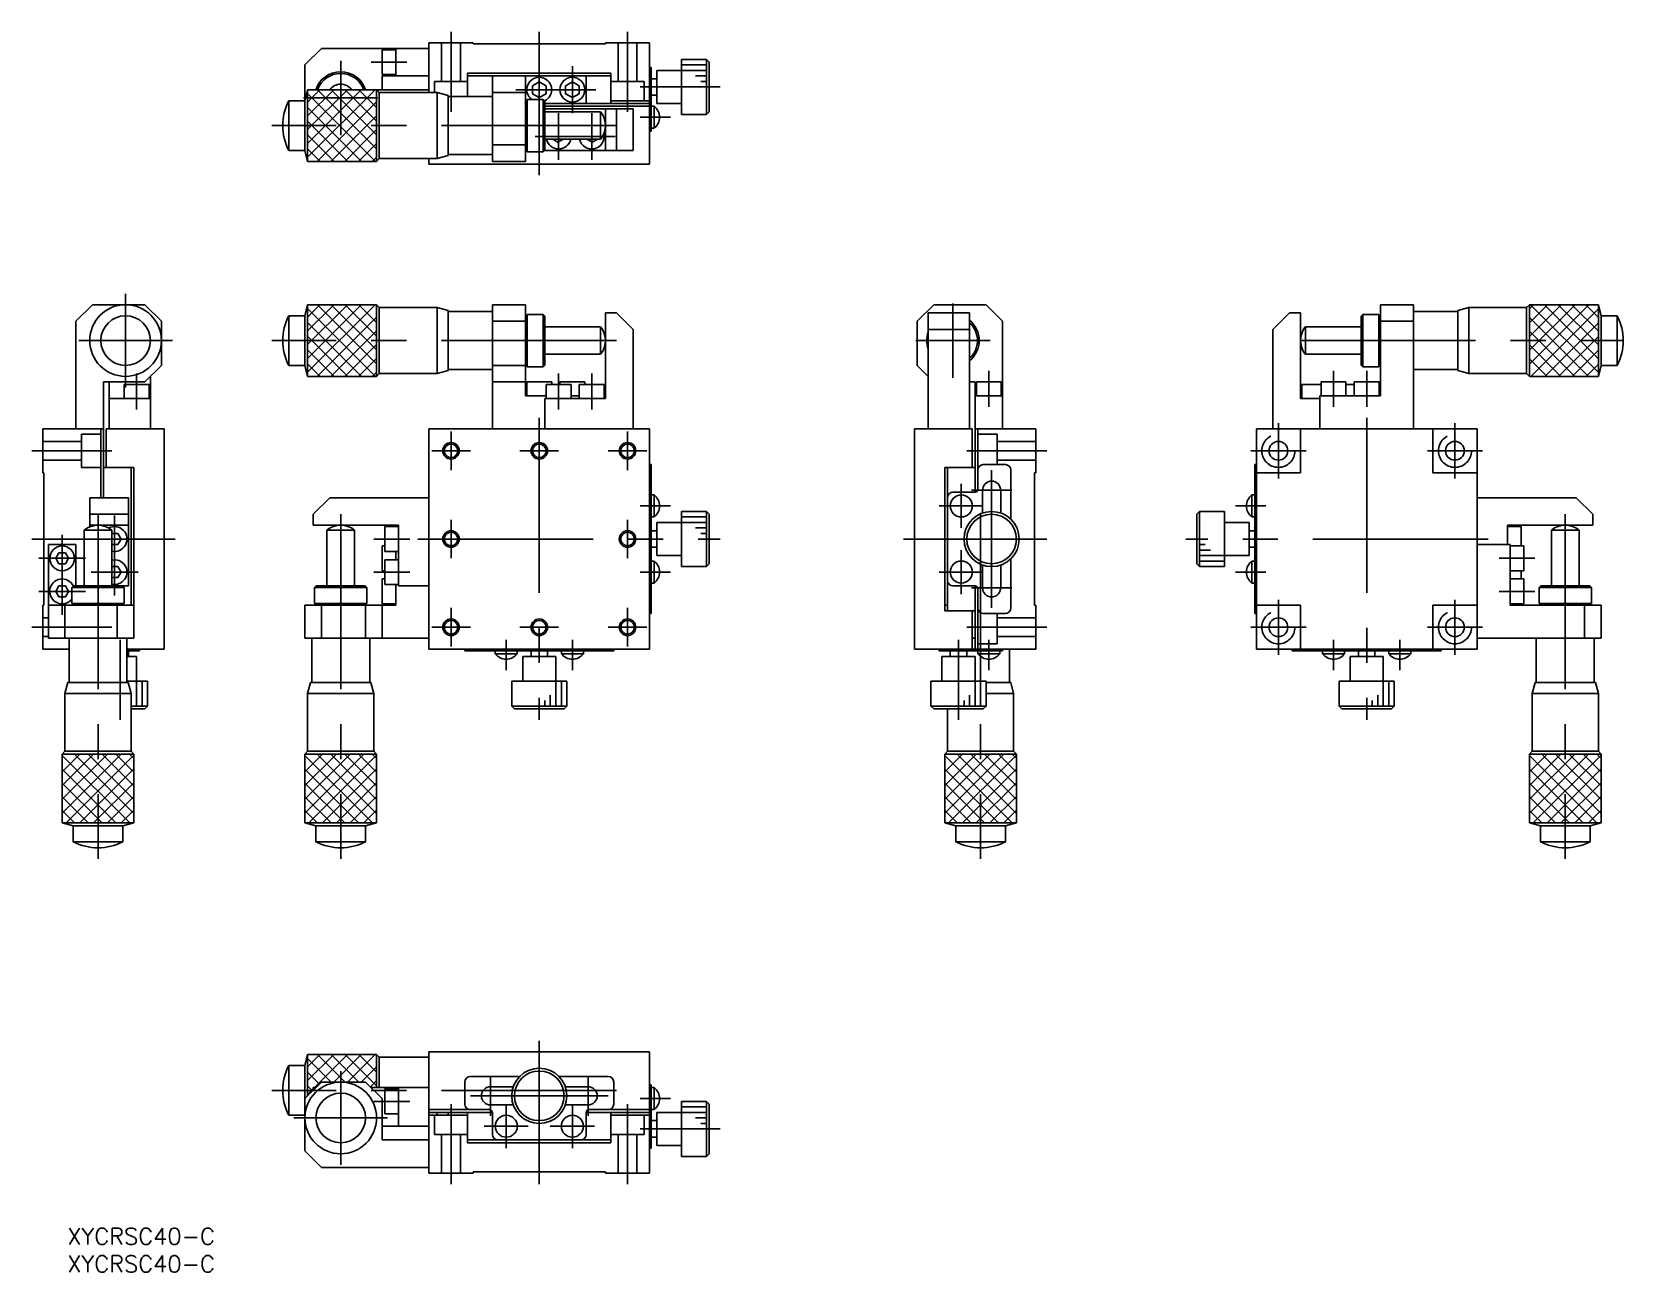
# Model space of a CAD drawing. Extents: x -92 to 196, y -133 to 92.
import ezdxf

# ---------------------------------------------------------------- set-up
doc = ezdxf.new("R2010")
doc.units = 0
doc.linetypes.add('CENTER', pattern=[50.8, 31.75, -6.35, 6.35, -6.35])
doc.linetypes.add('DASHED', pattern=[19.05, 12.7, -6.35])
doc.layers.get('0').update_dxf_attribs({"linetype": 'CONTINUOUS'})
doc.layers.add('CENTER', color=1, linetype='CENTER')
doc.styles.get("Standard").update_dxf_attribs({"font": 'txt.shx', "height": 3, "bigfont": 'bigfont.shx'})

msp = doc.modelspace()

# ---------------------------------------------------------------- linework, layer by layer
at = {"color": 7, "linetype": 'CONTINUOUS'}
for p, q in [((-20, 81), (-20, 90)), ((-12, 90), (-20, 90)), ((-12, 89.8), (-12, 90)), ((-12, 89.8), (12, 89.8)), ((12, 89.8), (12, 90)), ((20, 90), (12, 90)), ((20, 68), (20, 90)), ((-39.5, 89), (-42.5, 86)), ((-39.5, 89), (-20, 89)), ((-26, 88.75), (-28.5, 88.75)), ((-28.5, 84.25), (-28.5, 88.75)), ((-26, 84), (-26, 89)), ((30.3, 87), (25.8, 87)), ((25.8, 87), (25.8, 82)), ((30.8, 86.5), (30.3, 87)), ((30.3, 77), (30.3, 87)), ((-42.5, 86), (-42.5, 70.5)), ((-28.5, 84.25), (-26, 84.25)), ((-28.5, 84), (-20, 84)), ((-28.5, 84), (-28.5, 81.5)), ((-13, 84.5), (-13, 80.25)), ((13, 84.5), (-13, 84.5)), ((-13, 84), (13, 84)), ((-8.5, 68.5), (-8.5, 84)), ((-2.5, 84), (-2.5, 68.5)), ((8.5, 79), (8.5, 84)), ((13, 84.5), (13, 79)), ((20.3, 85.5), (20, 85.5)), ((20.3, 85.5), (20.3, 74)), ((25.8, 85), (21.3, 85)), ((21.3, 85), (21.3, 79)), ((30.3, 86), (25.8, 86)), ((30.3, 85), (25.8, 85)), ((30.3, 84), (28.3, 84)), ((30.8, 86.5), (30.8, 77.5)), ((-42, 81.5), (-42.5, 79.5)), ((-42, 81.5), (-42, 81.5)), ((-20, 81.5), (-42, 81.5)), ((-42, 68.5), (-42, 81.5)), ((-42, 81.5), (-42, 68.5)), ((-29.77, 81.5), (-42, 69.26)), ((-32.27, 81.5), (-42, 71.76)), ((-34.77, 81.5), (-42, 74.26)), ((-37.27, 81.5), (-42, 76.76)), ((-39.77, 81.5), (-42, 79.26)), ((-29.71, 68.5), (-42, 80.79)), ((-29.5, 70.79), (-40.21, 81.5)), ((-29.5, 73.29), (-37.71, 81.5)), ((-29.5, 75.79), (-35.21, 81.5)), ((-29.5, 78.29), (-32.71, 81.5)), ((-29, 81), (-29.5, 81.5)), ((-29.5, 81.5), (-29.5, 68.5)), ((-18.5, 81), (-29, 81)), ((-29, 81), (-29, 69)), ((-16.5, 80.46), (-18.5, 81)), ((-18.5, 81), (-18.5, 69)), ((-2.5, 81), (-8.5, 81)), ((-1.24, 82.22), (0, 82.94)), ((-1.24, 80.78), (-1.24, 82.22)), ((0, 80.06), (-1.24, 80.78)), ((0, 82.94), (1.24, 82.22)), ((1.24, 80.78), (0, 80.06)), ((1.24, 82.22), (1.24, 80.78)), ((6, 82.94), (4.76, 82.22)), ((4.76, 82.22), (4.76, 80.78)), ((4.76, 80.78), (6, 80.06)), ((7.24, 82.22), (6, 82.94)), ((6, 80.06), (7.24, 80.78)), ((7.24, 80.78), (7.24, 82.22)), ((21.3, 83.5), (20.3, 83.5)), ((25.8, 82), (25.8, 77)), ((30.3, 83), (29.3, 83)), ((-42.5, 79.5), (-45.43, 79.5)), ((-45.43, 79.5), (-45.43, 70.5)), ((-32.21, 68.5), (-42, 78.29)), ((-29.5, 79.27), (-40.27, 68.5)), ((-16.5, 80.46), (-16.5, 69.54)), ((-8.5, 80.25), (-16.5, 80.25)), ((-2.2, 79.44), (-2.5, 79.44)), ((0.69, 79.75), (-2.2, 79.75)), ((-2.2, 79.75), (-2.2, 70.25)), ((1, 79.44), (0.69, 79.75)), ((0.69, 79.75), (0.69, 70.25)), ((1, 79.44), (1, 70.5)), ((20, 79), (1, 79)), ((20, 78.5), (1, 78.5)), ((17, 78), (1, 78)), ((12, 78), (12, 70.5)), ((20.3, 79.5), (13, 79.5)), ((14, 70.5), (14, 78)), ((17, 78), (17, 70.5)), ((20.3, 80.5), (21.3, 80.5)), ((20.8, 78.5), (20.3, 78.5)), ((20.8, 78.5), (20.8, 74.5)), ((21.3, 79), (25.8, 79)), ((-34.71, 68.5), (-42, 75.79)), ((-29.5, 76.77), (-37.77, 68.5)), ((11.12, 77.5), (1, 77.5)), ((11.12, 77.5), (11.12, 72.5)), ((25.8, 77), (30.3, 77)), ((30.3, 77), (30.8, 77.5)), ((-37.21, 68.5), (-42, 73.29)), ((-29.5, 74.27), (-35.27, 68.5)), ((1, 72.5), (11.12, 72.5)), ((2.5, 72.48), (2.5, 72.5)), ((3.39, 71.97), (2.5, 72.48)), ((4.29, 72.48), (3.39, 71.97)), ((4.29, 72.5), (4.29, 72.48)), ((8.71, 72.5), (8.71, 72.48)), ((8.71, 72.48), (9.61, 71.97)), ((9.61, 71.97), (10.5, 72.48)), ((10.5, 72.48), (10.5, 72.5)), ((20.3, 74), (20, 74)), ((20.3, 74.5), (20.8, 74.5)), ((-45.43, 70.5), (-42.5, 70.5)), ((-42.5, 70.5), (-42, 68.5)), ((-39.71, 68.5), (-42, 70.79)), ((-29.5, 71.77), (-32.77, 68.5)), ((-29.5, 69.27), (-30.27, 68.5)), ((-18.5, 69), (-16.5, 69.54)), ((-16.5, 69.75), (-8.5, 69.75)), ((-8.5, 71.5), (-2.5, 71.5)), ((-2.5, 70.56), (-2.2, 70.56)), ((-2.2, 70.25), (0.69, 70.25)), ((0.69, 70.25), (1, 70.56)), ((1, 70.5), (17, 70.5)), ((-42, 68.5), (-42, 68.5)), ((-42, 68.5), (-29.5, 68.5)), ((-29.5, 68.5), (-29, 69)), ((-29, 69), (-18.5, 69)), ((-20, 68), (-20, 69)), ((20, 68), (-20, 68)), ((-2.5, 68.5), (-8.5, 68.5)), ((-81, 42.5), (-84, 39.5)), ((-71.5, 42.5), (-81, 42.5)), ((-68.5, 39.5), (-71.5, 42.5)), ((-42.5, 40.5), (-45.43, 40.5)), ((-45.43, 40.5), (-45.43, 31.5)), ((-42, 42.5), (-42.5, 40.5)), ((-42.5, 40.5), (-42.5, 31.5)), ((-42, 42.5), (-42, 42.5)), ((-29.5, 42.5), (-42, 42.5)), ((-42, 29.5), (-42, 42.5)), ((-42, 42.5), (-42, 29.5)), ((-29.77, 42.5), (-42, 30.26)), ((-32.27, 42.5), (-42, 32.76)), ((-34.77, 42.5), (-42, 35.26)), ((-37.27, 42.5), (-42, 37.76)), ((-39.77, 42.5), (-42, 40.26)), ((-29.71, 29.5), (-42, 41.79)), ((-29.5, 31.79), (-40.21, 42.5)), ((-29.5, 34.29), (-37.71, 42.5)), ((-29.5, 36.79), (-35.21, 42.5)), ((-29.5, 39.29), (-32.71, 42.5)), ((-29, 42), (-29.5, 42.5)), ((-29.5, 42.5), (-29.5, 29.5)), ((-18.5, 42), (-29, 42)), ((-29, 42), (-29, 30)), ((-16.5, 41.46), (-18.5, 42)), ((-18.5, 42), (-18.5, 30)), ((-16.5, 41.46), (-16.5, 30.54)), ((-8.5, 41.25), (-16.5, 41.25)), ((-8.5, 42.5), (-2.5, 42.5)), ((-8.5, 42.5), (-8.5, 20)), ((-2.5, 26), (-2.5, 42.5)), ((-2.2, 40.44), (-2.5, 40.44)), ((0.69, 40.75), (-2.2, 40.75)), ((-2.2, 40.75), (-2.2, 31.25)), ((1, 40.44), (0.69, 40.75)), ((0.69, 40.75), (0.69, 31.25)), ((1, 40.44), (1, 31.56)), ((12, 41), (14, 41)), ((12, 41), (12, 25.5)), ((17, 38), (14, 41)), ((71.5, 42.5), (68.5, 39.5)), ((70.5, 41), (78, 41)), ((70.5, 41), (70.5, 20)), ((71.5, 42.5), (81, 42.5)), ((78, 41), (78, 20)), ((84, 39.5), (81, 42.5)), ((136, 41), (133, 38)), ((136, 41), (138, 41)), ((138, 41), (138, 25.5)), ((149.31, 40.75), (149, 40.44)), ((149, 31.56), (149, 40.44)), ((152.2, 40.75), (149.31, 40.75)), ((149.31, 31.25), (149.31, 40.75)), ((152.2, 31.25), (152.2, 40.75)), ((152.5, 40.44), (152.2, 40.44)), ((152.5, 42.5), (152.5, 26)), ((152.5, 42.5), (158.5, 42.5)), ((158.5, 42.5), (158.5, 20)), ((166.5, 41.25), (158.5, 41.25)), ((168.5, 42), (166.5, 41.46)), ((166.5, 30.54), (166.5, 41.46)), ((179, 42), (168.5, 42)), ((168.5, 30), (168.5, 42)), ((179.5, 42.5), (179, 42)), ((179, 30), (179, 42)), ((192, 42.5), (179.5, 42.5)), ((179.5, 29.5), (179.5, 42.5)), ((179.5, 41.73), (180.27, 42.5)), ((179.5, 39.23), (182.77, 42.5)), ((179.5, 36.73), (185.27, 42.5)), ((179.5, 34.23), (187.77, 42.5)), ((179.5, 31.73), (190.27, 42.5)), ((179.71, 42.5), (192, 30.21)), ((179.77, 29.5), (192, 41.74)), ((182.21, 42.5), (192, 32.71)), ((184.71, 42.5), (192, 35.21)), ((187.21, 42.5), (192, 37.71)), ((189.71, 42.5), (192, 40.21)), ((192, 42.5), (192, 42.5)), ((192.5, 40.5), (192, 42.5)), ((192, 42.5), (192, 29.5)), ((192, 29.5), (192, 42.5)), ((195.43, 40.5), (192.5, 40.5)), ((192.5, 31.5), (192.5, 40.5)), ((195.43, 31.5), (195.43, 40.5)), ((-84, 39.5), (-84, 20)), ((-68.5, 31.5), (-68.5, 39.5)), ((-32.21, 29.5), (-42, 39.29)), ((-29.5, 40.27), (-40.27, 29.5)), ((-29.5, 37.77), (-37.77, 29.5)), ((-2.5, 39.5), (-8.5, 39.5)), ((11.12, 38.5), (1, 38.5)), ((11.12, 38.5), (11.12, 33.5)), ((17, 38), (17, 20)), ((68.5, 31.5), (68.5, 39.5)), ((78, 38), (70.5, 38)), ((84, 39.5), (84, 20)), ((133, 38), (133, 20)), ((149, 38.5), (138.88, 38.5)), ((138.88, 33.5), (138.88, 38.5)), ((158.5, 39.5), (152.5, 39.5)), ((179.5, 40.21), (190.21, 29.5)), ((179.5, 37.71), (187.71, 29.5)), ((182.27, 29.5), (192, 39.24)), ((-34.71, 29.5), (-42, 36.79)), ((-29.5, 35.27), (-35.27, 29.5)), ((179.5, 35.21), (185.21, 29.5)), ((184.77, 29.5), (192, 36.74)), ((-37.21, 29.5), (-42, 34.29)), ((-39.71, 29.5), (-42, 31.79)), ((-29.5, 32.77), (-32.77, 29.5)), ((1, 33.5), (11.12, 33.5)), ((138.88, 33.5), (149, 33.5)), ((179.5, 32.71), (182.71, 29.5)), ((187.27, 29.5), (192, 34.24)), ((189.77, 29.5), (192, 31.74)), ((-71.5, 28.5), (-68.5, 31.5)), ((-70.5, 29.5), (-70.5, 20)), ((-45.43, 31.5), (-42.5, 31.5)), ((-42.5, 31.5), (-42, 29.5)), ((-42, 29.5), (-42, 29.5)), ((-42, 29.5), (-29.5, 29.5)), ((-29.5, 30.27), (-30.27, 29.5)), ((-29.5, 29.5), (-29, 30)), ((-29, 30), (-18.5, 30)), ((-18.5, 30), (-16.5, 30.54)), ((-16.5, 30.75), (-8.5, 30.75)), ((-8.5, 31.5), (-2.5, 31.5)), ((-2.5, 31.56), (-2.2, 31.56)), ((-2.2, 31.25), (0.69, 31.25)), ((0.69, 31.25), (1, 31.56)), ((68.5, 31.5), (70.5, 29.5)), ((149, 31.56), (149.31, 31.25)), ((149.31, 31.25), (152.2, 31.25)), ((152.2, 31.56), (152.5, 31.56)), ((158.5, 30.75), (166.5, 30.75)), ((166.5, 30.54), (168.5, 30)), ((168.5, 30), (179, 30)), ((179, 30), (179.5, 29.5)), ((179.5, 29.5), (192, 29.5)), ((192, 29.5), (192.5, 31.5)), ((192, 29.5), (192, 29.5)), ((192.5, 31.5), (195.43, 31.5)), ((-79, 28.5), (-79, 7.5)), ((-79, 28.5), (-71.5, 28.5)), ((-78, 28.5), (-78, 20)), ((-75.25, 28), (-75.25, 25.5)), ((-75.25, 28), (-70.75, 28)), ((-70.75, 25.5), (-70.75, 28)), ((-2.5, 28.5), (-8.5, 28.5)), ((-2.5, 26), (1.25, 26)), ((-2.25, 28.5), (-2.25, 26)), ((2.25, 28.5), (-2.25, 28.5)), ((1.25, 28), (1.25, 25.5)), ((1.25, 28), (5.75, 28)), ((2.25, 28), (2.25, 28.5)), ((3.75, 28.5), (3.75, 28)), ((3.75, 28.5), (8.25, 28.5)), ((5.75, 25.5), (5.75, 28)), ((5.75, 26), (7.25, 26)), ((7.25, 28), (7.25, 25.5)), ((7.25, 28), (11.75, 28)), ((8.25, 28), (8.25, 28.5)), ((11.75, 25.5), (11.75, 28)), ((79, 28.5), (78, 28.5)), ((79, 8.5), (79, 28.5)), ((79, 26), (84, 26)), ((79.25, 28.5), (79.25, 26)), ((79.25, 28.5), (83.75, 28.5)), ((83.75, 26), (83.75, 28.5)), ((138.25, 28), (138.25, 25.5)), ((138.25, 28), (141.75, 28)), ((141.5, 26), (152.5, 26)), ((141.5, 26), (141.5, 20)), ((141.75, 28.5), (141.75, 26)), ((141.75, 28.5), (146.25, 28.5)), ((146.25, 26), (146.25, 28.5)), ((146.25, 28), (147.75, 28)), ((147.75, 28.5), (147.75, 26)), ((152.25, 28.5), (147.75, 28.5)), ((152.25, 26), (152.25, 28.5)), ((-78, 25.5), (-70.5, 25.5)), ((1, 25.5), (1, 20)), ((1, 25.5), (12, 25.5)), ((138, 25.5), (141.5, 25.5)), ((-79, 20), (-90, 20)), ((-90, 20), (-90, 12)), ((-79.5, 20), (-79.5, 7.5)), ((-78.5, 20), (-78.5, 13)), ((-68, 20), (-78.5, 20)), ((-68, 20), (-68, -20)), ((20, 20), (-20, 20)), ((-20, 20), (-20, -20)), ((20, -20), (20, 20)), ((68, -20), (68, 20)), ((68, 20), (78.5, 20)), ((78.5, 13), (78.5, 20)), ((79, 20), (90, 20)), ((79.5, 20), (79.5, 9)), ((90, 12), (90, 20)), ((130, -20), (130, 20)), ((130, 20), (170, 20)), ((138, 20), (138, 12)), ((162, 12), (162, 20)), ((170, 20), (170, -20)), ((-89.8, 12), (-90, 12)), ((-89.8, -12), (-89.8, 12)), ((-73.5, 13), (-79, 13)), ((-74, 13), (-74, -12)), ((-73.5, -18), (-73.5, 13)), ((20.3, 13.5), (20, 13.5)), ((20.3, 13.5), (20.3, -13.5)), ((73.5, 13), (79, 13)), ((73.5, -13), (73.5, 13)), ((74, -13), (74, 13)), ((84.5, 13.5), (80.5, 13.5)), ((85.5, 3.57), (85.5, 12.5)), ((89.8, 12), (89.8, -12)), ((89.8, 12), (90, 12)), ((129.7, 13.5), (130, 13.5)), ((129.7, -13.5), (129.7, 13.5)), ((138, 12), (130, 12)), ((170, 12), (162, 12)), ((80.35, 8.85), (80.35, 4.72)), ((83.65, 4.72), (83.65, 8.85)), ((-81.5, 2.21), (-81.5, 7.5)), ((-81.5, 7.5), (-74.5, 7.5)), ((-74.5, 7.5), (-74.5, -8.5)), ((-38, 7.5), (-41, 4.5)), ((-38, 7.5), (-20, 7.5)), ((20.3, 8.5), (20, 8.5)), ((20.8, 8), (20.3, 8)), ((20.8, 8), (20.8, 4)), ((79, 8.5), (75, 8.5)), ((129.7, 8), (129.2, 8)), ((129.2, 4), (129.2, 8)), ((188, 7.5), (170, 7.5)), ((191, 4.5), (188, 7.5)), ((-74.5, 4.5), (-81.5, 4.5)), ((-41, 2.5), (-41, 4.5)), ((20.3, 4), (20.8, 4)), ((25.8, 3), (21.3, 3)), ((21.3, 3), (21.3, -3)), ((30.3, 5), (25.8, 5)), ((25.8, 5), (25.8, -5)), ((30.3, 4), (25.8, 4)), ((30.3, 3), (25.8, 3)), ((30.8, 4.5), (30.3, 5)), ((30.3, -5), (30.3, 5)), ((30.8, 4.5), (30.8, -4.5)), ((119.7, 5), (119.2, 4.5)), ((119.2, -4.5), (119.2, 4.5)), ((124.2, 5), (119.7, 5)), ((119.7, 5), (119.7, -5)), ((124.2, -5), (124.2, 5)), ((128.7, 3), (124.2, 3)), ((128.7, -3), (128.7, 3)), ((129.2, 4), (129.7, 4)), ((191, 4.5), (191, 2.5)), ((-82.5, 1.62), (-82.5, -8.5)), ((-82.5, 1.62), (-77.5, 1.62)), ((-81.5, 2.5), (-74.5, 2.5)), ((-77.5, -8.5), (-77.5, 1.62)), ((-77.5, 1), (-76.41, 1)), ((-76.41, 1), (-75.8, 0)), ((-75.8, 0), (-76.41, -1)), ((-41, 2.5), (-25.5, 2.5)), ((-38.5, 1.62), (-38.5, -8.5)), ((-38.5, 1.62), (-33.5, 1.62)), ((-33.5, -8.5), (-33.5, 1.62)), ((-25.5, 2.25), (-28, 2.25)), ((-28, 2.25), (-28, -2.25)), ((-25.5, -8.5), (-25.5, 2.5)), ((21.3, 1.5), (20.3, 1.5)), ((30.3, 2), (28.3, 2)), ((30.3, 1), (29.3, 1)), ((129.7, 1.5), (128.7, 1.5)), ((175.5, 2.5), (175.5, -1)), ((191, 2.5), (175.5, 2.5)), ((178, 2.25), (175.5, 2.25)), ((178, -1.25), (178, 2.25)), ((183.5, 1.62), (183.5, -8.5)), ((183.5, 1.62), (188.5, 1.62)), ((188.5, -8.5), (188.5, 1.62)), ((-84, -1), (-89, -1)), ((-89, -1), (-89, -18)), ((-87.08, -2.5), (-87.65, -3.5)), ((-85.92, -2.5), (-87.08, -2.5)), ((-85.35, -3.5), (-85.92, -2.5)), ((-84, -8.5), (-84, -1)), ((-76.41, -1), (-77.5, -1)), ((-28, -1.25), (-28.5, -1.25)), ((-28.5, -5.75), (-28.5, -1.25)), ((-28, -2.25), (-25.5, -2.25)), ((-26, -3.75), (-26, -2.25)), ((20.3, -1.5), (21.3, -1.5)), ((119.7, -1), (120.7, -1)), ((119.7, -2), (121.7, -2)), ((128.7, -1.5), (129.7, -1.5)), ((176, -1), (170, -1)), ((176, -1), (176, -12)), ((178.5, -1.25), (176, -1.25)), ((178.5, -1.25), (178.5, -5.75)), ((-87.65, -3.5), (-87.08, -4.5)), ((-87.08, -4.5), (-85.92, -4.5)), ((-85.92, -4.5), (-85.35, -3.5)), ((-76.41, -5), (-77.5, -5)), ((-75.8, -6), (-76.41, -5)), ((-28.5, -5.75), (-28, -5.75)), ((-25.5, -3.75), (-28, -3.75)), ((-28, -8.25), (-28, -3.75)), ((20.8, -4), (20.3, -4)), ((20.8, -8), (20.8, -4)), ((21.3, -3), (25.8, -3)), ((25.8, -5), (30.3, -5)), ((30.3, -5), (30.8, -4.5)), ((80.35, -4.72), (80.35, -8.85)), ((83.65, -8.85), (83.65, -4.72)), ((85.5, -12.5), (85.5, -3.57)), ((119.2, -4.5), (119.7, -5)), ((119.7, -3), (124.2, -3)), ((119.7, -4), (124.2, -4)), ((119.7, -5), (124.2, -5)), ((124.2, -3), (128.7, -3)), ((129.7, -4), (129.2, -4)), ((129.2, -4), (129.2, -8)), ((176, -5.75), (178.5, -5.75)), ((178, -5.75), (178, -7.25)), ((-87.65, -9.5), (-87.08, -8.5)), ((-87.08, -8.5), (-85.92, -8.5)), ((-85.92, -8.5), (-85.35, -9.5)), ((-84.44, -8.5), (-84.75, -8.81)), ((-84.44, -8.5), (-74.5, -8.5)), ((-77.5, -7), (-76.41, -7)), ((-76.41, -7), (-75.8, -6)), ((-75.25, -8.81), (-75.56, -8.5)), ((-40.44, -8.5), (-40.75, -8.81)), ((-40.44, -8.5), (-31.56, -8.5)), ((-31.25, -8.81), (-31.56, -8.5)), ((-28, -7.25), (-28.5, -7.25)), ((-28.5, -7.25), (-28.5, -11.75)), ((-28, -8.25), (-25.5, -8.25)), ((-26, -12), (-26, -8.25)), ((-25.5, -8.5), (-20, -8.5)), ((20.3, -8.5), (20, -8.5)), ((20.3, -8), (20.8, -8)), ((75, -8.5), (79, -8.5)), ((79, -8.5), (79, -20)), ((129.2, -8), (129.7, -8)), ((178.5, -7.25), (176, -7.25)), ((178.5, -11.75), (178.5, -7.25)), ((181.56, -8.5), (181.25, -8.81)), ((181.56, -8.5), (190.44, -8.5)), ((190.75, -8.81), (190.44, -8.5)), ((-87.08, -10.5), (-87.65, -9.5)), ((-85.92, -10.5), (-87.08, -10.5)), ((-85.35, -9.5), (-85.92, -10.5)), ((-84.75, -8.81), (-84.75, -11.7)), ((-84.75, -8.81), (-75.25, -8.81)), ((-75.25, -11.7), (-75.25, -8.81)), ((-40.75, -8.81), (-40.75, -11.7)), ((-40.75, -8.81), (-31.25, -8.81)), ((-31.25, -11.7), (-31.25, -8.81)), ((79.5, -9), (79.5, -20)), ((181.25, -8.81), (181.25, -11.7)), ((181.25, -8.81), (190.75, -8.81)), ((190.75, -11.7), (190.75, -8.81)), ((-90, -12), (-90, -20)), ((-89.8, -12), (-90, -12)), ((-89, -12), (-73.5, -12)), ((-86, -12), (-86, -18)), ((-84.75, -11.7), (-75.25, -11.7)), ((-84.44, -11.7), (-84.44, -12)), ((-76.5, -18), (-76.5, -12)), ((-75.56, -12), (-75.56, -11.7)), ((-42.5, -18), (-42.5, -12)), ((-26, -12), (-42.5, -12)), ((-40.75, -11.7), (-31.25, -11.7)), ((-40.44, -11.7), (-40.44, -12)), ((-39.5, -12), (-39.5, -18)), ((-31.56, -12), (-31.56, -11.7)), ((-31.5, -18), (-31.5, -12)), ((-28.5, -11.75), (-26, -11.75)), ((-28.5, -12), (-28.5, -18)), ((20.3, -13.5), (20, -13.5)), ((73.5, -12), (74, -12)), ((73.5, -13), (79, -13)), ((78.5, -20.3), (78.5, -13)), ((80.5, -13.5), (84.5, -13.5)), ((89.8, -12), (90, -12)), ((90, -20), (90, -12)), ((129.7, -13.5), (130, -13.5)), ((130, -12), (138, -12)), ((138, -12), (138, -20)), ((162, -20), (162, -12)), ((162, -12), (170, -12)), ((176, -11.75), (178.5, -11.75)), ((192.5, -12), (176, -12)), ((181.25, -11.7), (190.75, -11.7)), ((181.56, -11.7), (181.56, -12)), ((189.5, -18), (189.5, -12)), ((190.44, -12), (190.44, -11.7)), ((192.5, -12), (192.5, -18)), ((-85.25, -20), (-90, -20)), ((-73.5, -18), (-89, -18)), ((-85.25, -18), (-85.25, -26)), ((-74.75, -26), (-74.75, -18)), ((-68, -20), (-74.75, -20)), ((-72.5, -20.3), (-72.5, -20)), ((-42.5, -18), (-20, -18)), ((-41.25, -18), (-41.25, -26)), ((-30.75, -26), (-30.75, -18)), ((-20, -20), (20, -20)), ((-13.5, -20.3), (-13.5, -20)), ((13.5, -20.3), (13.5, -20)), ((68, -20), (90, -20)), ((72.5, -20.3), (72.5, -20)), ((79, -18), (78.5, -18)), ((84, -20.3), (84, -20)), ((85.25, -26), (85.25, -20)), ((170, -20), (130, -20)), ((136.5, -20.3), (136.5, -20)), ((141.5, -20.3), (141.5, -20)), ((158.5, -20.3), (158.5, -20)), ((163.5, -20.3), (163.5, -20)), ((192.5, -18), (170, -18)), ((180.75, -18), (180.75, -26)), ((191.25, -26), (191.25, -18)), ((-72.5, -20.3), (-74.75, -20.3)), ((-73, -21.3), (-74.75, -21.3)), ((-74.5, -21.3), (-74.5, -20.3)), ((-73, -25.8), (-73, -21.3)), ((13.5, -20.3), (-13.5, -20.3)), ((-8, -20.3), (-8, -20.8)), ((-4, -20.8), (-8, -20.8)), ((-4, -20.8), (-4, -20.3)), ((-3, -21.3), (-3, -25.8)), ((3, -21.3), (-3, -21.3)), ((-1.5, -20.3), (-1.5, -21.3)), ((1.5, -21.3), (1.5, -20.3)), ((3, -25.8), (3, -21.3)), ((4, -20.3), (4, -20.8)), ((4, -20.8), (8, -20.8)), ((8, -20.8), (8, -20.3)), ((72.5, -20.3), (84, -20.3)), ((73, -21.3), (73, -25.8)), ((79, -21.3), (73, -21.3)), ((74.5, -20.3), (74.5, -21.3)), ((77.5, -21.3), (77.5, -20.3)), ((79, -25.8), (79, -21.3)), ((79.5, -20.3), (79.5, -20.8)), ((79.5, -20.8), (83.5, -20.8)), ((83.5, -20.8), (83.5, -20.3)), ((136.5, -20.3), (163.5, -20.3)), ((142, -20.3), (142, -20.8)), ((142, -20.8), (146, -20.8)), ((146, -20.8), (146, -20.3)), ((147, -21.3), (147, -25.8)), ((153, -21.3), (147, -21.3)), ((148.5, -20.3), (148.5, -21.3)), ((151.5, -21.3), (151.5, -20.3)), ((153, -25.8), (153, -21.3)), ((154, -20.3), (154, -20.8)), ((158, -20.8), (154, -20.8)), ((158, -20.8), (158, -20.3)), ((-71, -25.8), (-74.75, -25.8)), ((-73, -30.3), (-73, -25.8)), ((-72, -30.3), (-72, -25.8)), ((-71, -30.3), (-71, -25.8)), ((-5, -25.8), (-5, -30.3)), ((5, -25.8), (-5, -25.8)), ((3, -30.3), (3, -25.8)), ((4, -30.3), (4, -25.8)), ((5, -30.3), (5, -25.8)), ((71, -25.8), (71, -30.3)), ((81, -25.8), (71, -25.8)), ((79, -30.3), (79, -25.8)), ((80, -30.3), (80, -25.8)), ((81, -30.3), (81, -25.8)), ((145, -25.8), (145, -30.3)), ((155, -25.8), (145, -25.8)), ((153, -30.3), (153, -25.8)), ((154, -30.3), (154, -25.8)), ((155, -30.3), (155, -25.8)), ((-85.46, -26), (-86, -28)), ((-86, -28), (-86, -38.5)), ((-86, -28), (-74, -28)), ((-85.46, -26), (-74.54, -26)), ((-74, -28), (-74.54, -26)), ((-74, -38.5), (-74, -28)), ((-41.46, -26), (-42, -28)), ((-42, -28), (-42, -38.5)), ((-42, -28), (-30, -28)), ((-41.46, -26), (-30.54, -26)), ((-30, -28), (-30.54, -26)), ((-30, -38.5), (-30, -28)), ((2, -30.3), (2, -28.3)), ((78, -30.3), (78, -28.3)), ((81, -26), (85.46, -26)), ((81, -28), (86, -28)), ((86, -28), (85.46, -26)), ((86, -38.5), (86, -28)), ((152, -30.3), (152, -28.3)), ((180.54, -26), (180, -28)), ((180, -28), (180, -38.5)), ((180, -28), (192, -28)), ((180.54, -26), (191.46, -26)), ((192, -28), (191.46, -26)), ((192, -38.5), (192, -28)), ((-74, -30.3), (-71, -30.3)), ((-71.5, -30.8), (-74, -30.8)), ((-71.5, -30.8), (-71, -30.3)), ((-5, -30.3), (-4.5, -30.8)), ((-5, -30.3), (5, -30.3)), ((4.5, -30.8), (-4.5, -30.8)), ((1, -30.3), (1, -29.3)), ((4.5, -30.8), (5, -30.3)), ((71, -30.3), (71.5, -30.8)), ((71, -30.3), (81, -30.3)), ((80.5, -30.8), (71.5, -30.8)), ((74, -30.8), (74, -38.5)), ((77, -30.3), (77, -29.3)), ((80.5, -30.8), (81, -30.3)), ((145, -30.3), (145.5, -30.8)), ((145, -30.3), (155, -30.3)), ((154.5, -30.8), (145.5, -30.8)), ((151, -30.3), (151, -29.3)), ((154.5, -30.8), (155, -30.3)), ((-86, -38.5), (-86.5, -39)), ((-86.5, -39), (-86.5, -51.5)), ((-86.5, -39), (-73.5, -39)), ((-83.29, -39), (-86.5, -42.21)), ((-80.79, -39), (-86.5, -44.71)), ((-78.29, -39), (-86.5, -47.21)), ((-75.79, -39), (-86.5, -49.71)), ((-86.5, -39.27), (-74.26, -51.5)), ((-86, -38.5), (-74, -38.5)), ((-73.5, -39.21), (-85.79, -51.5)), ((-84.27, -39), (-73.5, -49.77)), ((-81.77, -39), (-73.5, -47.27)), ((-79.27, -39), (-73.5, -44.77)), ((-76.77, -39), (-73.5, -42.27)), ((-74.27, -39), (-73.5, -39.77)), ((-73.5, -39), (-74, -38.5)), ((-73.5, -51.5), (-73.5, -39)), ((-42, -38.5), (-42.5, -39)), ((-42.5, -39), (-42.5, -51.5)), ((-42.5, -39), (-29.5, -39)), ((-39.29, -39), (-42.5, -42.21)), ((-36.79, -39), (-42.5, -44.71)), ((-34.29, -39), (-42.5, -47.21)), ((-31.79, -39), (-42.5, -49.71)), ((-42.5, -39.27), (-30.26, -51.5)), ((-42, -38.5), (-30, -38.5)), ((-29.5, -39.21), (-41.79, -51.5)), ((-40.27, -39), (-29.5, -49.77)), ((-37.77, -39), (-29.5, -47.27)), ((-35.27, -39), (-29.5, -44.77)), ((-32.77, -39), (-29.5, -42.27)), ((-30.27, -39), (-29.5, -39.77)), ((-29.5, -39), (-30, -38.5)), ((-29.5, -51.5), (-29.5, -39)), ((74, -38.5), (73.5, -39)), ((73.5, -39), (73.5, -51.5)), ((73.5, -39), (86.5, -39)), ((76.71, -39), (73.5, -42.21)), ((79.21, -39), (73.5, -44.71)), ((81.71, -39), (73.5, -47.21)), ((84.21, -39), (73.5, -49.71)), ((73.5, -39.27), (85.74, -51.5)), ((74, -38.5), (86, -38.5)), ((86.5, -39.21), (74.21, -51.5)), ((75.73, -39), (86.5, -49.77)), ((78.23, -39), (86.5, -47.27)), ((80.73, -39), (86.5, -44.77)), ((83.23, -39), (86.5, -42.27)), ((85.73, -39), (86.5, -39.77)), ((86.5, -39), (86, -38.5)), ((86.5, -51.5), (86.5, -39)), ((180, -38.5), (179.5, -39)), ((179.5, -39), (179.5, -51.5)), ((179.5, -39), (192.5, -39)), ((182.71, -39), (179.5, -42.21)), ((185.21, -39), (179.5, -44.71)), ((187.71, -39), (179.5, -47.21)), ((190.21, -39), (179.5, -49.71)), ((179.5, -39.27), (191.74, -51.5)), ((180, -38.5), (192, -38.5)), ((192.5, -39.21), (180.21, -51.5)), ((181.73, -39), (192.5, -49.77)), ((184.23, -39), (192.5, -47.27)), ((186.73, -39), (192.5, -44.77)), ((189.23, -39), (192.5, -42.27)), ((191.73, -39), (192.5, -39.77)), ((192.5, -39), (192, -38.5)), ((192.5, -51.5), (192.5, -39)), ((-86.5, -41.77), (-76.76, -51.5)), ((-73.5, -41.71), (-83.29, -51.5)), ((-42.5, -41.77), (-32.76, -51.5)), ((-29.5, -41.71), (-39.29, -51.5)), ((73.5, -41.77), (83.24, -51.5)), ((86.5, -41.71), (76.71, -51.5)), ((179.5, -41.77), (189.24, -51.5)), ((192.5, -41.71), (182.71, -51.5)), ((-86.5, -44.27), (-79.26, -51.5)), ((-73.5, -44.21), (-80.79, -51.5)), ((-42.5, -44.27), (-35.26, -51.5)), ((-29.5, -44.21), (-36.79, -51.5)), ((73.5, -44.27), (80.74, -51.5)), ((86.5, -44.21), (79.21, -51.5)), ((179.5, -44.27), (186.74, -51.5)), ((192.5, -44.21), (185.21, -51.5)), ((-86.5, -46.77), (-81.76, -51.5)), ((-73.5, -46.71), (-78.29, -51.5)), ((-42.5, -46.77), (-37.76, -51.5)), ((-29.5, -46.71), (-34.29, -51.5)), ((73.5, -46.77), (78.24, -51.5)), ((86.5, -46.71), (81.71, -51.5)), ((179.5, -46.77), (184.24, -51.5)), ((192.5, -46.71), (187.71, -51.5)), ((-86.5, -49.27), (-84.26, -51.5)), ((-86.5, -51.5), (-86.5, -51.5)), ((-86.5, -51.5), (-84.5, -52)), ((-86.5, -51.5), (-73.5, -51.5)), ((-73.5, -51.5), (-86.5, -51.5)), ((-73.5, -49.21), (-75.79, -51.5)), ((-75.5, -52), (-73.5, -51.5)), ((-73.5, -51.5), (-73.5, -51.5)), ((-42.5, -49.27), (-40.26, -51.5)), ((-42.5, -51.5), (-42.5, -51.5)), ((-42.5, -51.5), (-40.5, -52)), ((-29.5, -51.5), (-42.5, -51.5)), ((-42.5, -51.5), (-29.5, -51.5)), ((-29.5, -49.21), (-31.79, -51.5)), ((-31.5, -52), (-29.5, -51.5)), ((-29.5, -51.5), (-29.5, -51.5)), ((73.5, -49.27), (75.74, -51.5)), ((73.5, -51.5), (73.5, -51.5)), ((73.5, -51.5), (75.5, -52)), ((86.5, -51.5), (73.5, -51.5)), ((73.5, -51.5), (86.5, -51.5)), ((86.5, -49.21), (84.21, -51.5)), ((84.5, -52), (86.5, -51.5)), ((86.5, -51.5), (86.5, -51.5)), ((179.5, -49.27), (181.74, -51.5)), ((179.5, -51.5), (179.5, -51.5)), ((179.5, -51.5), (181.5, -52)), ((192.5, -51.5), (179.5, -51.5)), ((179.5, -51.5), (192.5, -51.5)), ((192.5, -49.21), (190.21, -51.5)), ((190.5, -52), (192.5, -51.5)), ((192.5, -51.5), (192.5, -51.5)), ((-84.5, -52), (-84.5, -54.93)), ((-84.5, -52), (-75.5, -52)), ((-75.5, -54.93), (-75.5, -52)), ((-40.5, -52), (-40.5, -54.93)), ((-40.5, -52), (-31.5, -52)), ((-31.5, -54.93), (-31.5, -52)), ((75.5, -52), (75.5, -54.93)), ((75.5, -52), (84.5, -52)), ((84.5, -54.93), (84.5, -52)), ((181.5, -52), (181.5, -54.93)), ((181.5, -52), (190.5, -52)), ((190.5, -54.93), (190.5, -52)), ((-84.5, -54.93), (-75.5, -54.93)), ((-40.5, -54.93), (-31.5, -54.93)), ((75.5, -54.93), (84.5, -54.93)), ((181.5, -54.93), (190.5, -54.93)), ((-42, -93.5), (-42.5, -95.5)), ((-29.5, -93.5), (-42, -93.5)), ((-42, -93.5), (-42, -93.5)), ((-42, -93.5), (-42, -100.5)), ((-42, -101), (-42, -93.5)), ((-37.27, -93.5), (-42, -98.24)), ((-39.77, -93.5), (-42, -95.74)), ((-37.71, -98.5), (-42, -94.21)), ((-34.77, -93.5), (-40.77, -99.5)), ((-35.21, -98.5), (-40.21, -93.5)), ((-32.71, -98.5), (-37.71, -93.5)), ((-32.27, -93.5), (-37.27, -98.5)), ((-29.5, -99.21), (-35.21, -93.5)), ((-29.77, -93.5), (-34.77, -98.5)), ((-29.5, -96.71), (-32.71, -93.5)), ((-29, -94), (-29.5, -93.5)), ((-29.5, -93.5), (-29.5, -99.5)), ((-20, -94), (-29, -94)), ((-29, -94), (-29, -99.5)), ((-20, -93), (20, -93)), ((-20, -93), (-20, -115)), ((20, -93), (20, -115)), ((-42.5, -95.5), (-45.43, -95.5)), ((-45.43, -95.5), (-45.43, -104.5)), ((-42.5, -95.5), (-42.5, -111)), ((-39.86, -98.86), (-42, -96.71)), ((-29.5, -95.73), (-32.27, -98.5)), ((-3.57, -97.5), (-12.5, -97.5)), ((12.5, -97.5), (3.57, -97.5)), ((-39.5, -98.5), (-42.5, -101.5)), ((-41.11, -100.11), (-42, -99.21)), ((-41, -99.73), (-42, -100.74)), ((-41, -100), (-41, -99.5)), ((-41, -99.5), (-40.5, -99.5)), ((-31.5, -98.5), (-39.5, -98.5)), ((-28.5, -101.5), (-31.5, -98.5)), ((-29.5, -98.23), (-30.63, -99.37)), ((-30.5, -99.5), (-20, -99.5)), ((-25.5, -99.75), (-28, -99.75)), ((-28, -104.25), (-28, -99.75)), ((-25.5, -106.5), (-25.5, -99.5)), ((-13.5, -98.5), (-13.5, -102.5)), ((-4.72, -99.35), (-8.85, -99.35)), ((8.85, -99.35), (4.72, -99.35)), ((13.5, -102.5), (13.5, -98.5)), ((20.3, -99), (20, -99)), ((20.3, -99), (20.3, -110.5)), ((20.8, -99.5), (20.3, -99.5)), ((20.8, -103.5), (20.8, -99.5)), ((-28.5, -109), (-28.5, -101.5)), ((-20, -103.5), (-9, -103.5)), ((-8.85, -102.65), (-4.72, -102.65)), ((4.72, -102.65), (8.85, -102.65)), ((9, -103.5), (20, -103.5)), ((20.3, -103.5), (20.8, -103.5)), ((30.3, -102), (25.8, -102)), ((25.8, -102), (25.8, -112)), ((30.3, -103), (25.8, -103)), ((30.8, -102.5), (30.3, -102)), ((30.3, -112), (30.3, -102)), ((30.8, -102.5), (30.8, -111.5)), ((-45.43, -104.5), (-42.5, -104.5)), ((-28.5, -106.5), (-20, -106.5)), ((-28, -104.25), (-25.5, -104.25)), ((-8.5, -104), (-20, -104)), ((-20, -104.5), (-13, -104.5)), ((-18.5, -104), (-18.5, -104.5)), ((-16.5, -104), (-16.5, -104.5)), ((-13, -109.5), (-13, -104)), ((-8.5, -104), (-8.5, -108)), ((20, -104), (8.5, -104)), ((8.5, -108), (8.5, -104)), ((13, -109.5), (13, -104)), ((13, -104.5), (20.3, -104.5)), ((21.3, -105.5), (20.3, -105.5)), ((25.8, -104), (21.3, -104)), ((21.3, -104), (21.3, -110)), ((30.3, -104), (25.8, -104)), ((30.3, -105), (28.3, -105)), ((30.3, -106), (29.3, -106)), ((-28.5, -109), (-20, -109)), ((13, -109), (-13, -109)), ((13, -109.5), (-13, -109.5)), ((20.3, -108.5), (21.3, -108.5)), ((-42.5, -111), (-39.5, -114)), ((20.3, -110.5), (20, -110.5)), ((21.3, -110), (25.8, -110)), ((25.8, -112), (30.3, -112)), ((30.3, -112), (30.8, -111.5)), ((-39.5, -114), (-20, -114)), ((-20, -115), (-12, -115)), ((12, -114.8), (-12, -114.8)), ((-12, -114.8), (-12, -115)), ((12, -114.8), (12, -115)), ((12, -115), (20, -115))]:
    msp.add_line(p, q, dxfattribs=at)
at = {"color": 3, "linetype": 'DASHED'}
for p, q in [((-17.7, 83), (-17.7, 90)), ((-14.3, 90), (-14.3, 83)), ((14.3, 90), (14.3, 83)), ((17.7, 83), (17.7, 90)), ((-19, 81), (-19, 83)), ((-19, 83), (-13, 83)), ((19, 83), (13, 83)), ((19, 79.5), (19, 83)), ((-90, 17.7), (-83, 17.7)), ((-83, 13), (-83, 19)), ((-79.5, 19), (-83, 19)), ((79.5, 19), (83, 19)), ((83, 19), (83, 13.5)), ((83, 17.7), (90, 17.7)), ((-83, 14.3), (-90, 14.3)), ((-79.5, 13), (-83, 13)), ((79.5, 13), (79.63, 13)), ((90, 14.3), (83, 14.3)), ((-89, -14.3), (-90, -14.3)), ((79.5, -13), (79.63, -13)), ((83, -19), (83, -13.5)), ((90, -14.3), (83, -14.3)), ((-90, -17.7), (-89, -17.7)), ((79.5, -19), (83, -19)), ((83, -17.7), (90, -17.7)), ((-19, -104.5), (-19, -108)), ((19, -104.5), (19, -108)), ((-13, -108), (-19, -108)), ((-17.7, -115), (-17.7, -108)), ((-14.3, -108), (-14.3, -115)), ((13, -108), (19, -108)), ((14.3, -108), (14.3, -115)), ((17.7, -115), (17.7, -108))]:
    msp.add_line(p, q, dxfattribs=at)
at = {"color": 7, "linetype": 'CONTINUOUS'}
for centre, radius in [((6, 81.5), 2.25), ((-75, 36), 6.5), ((-75, 36), 6.5), ((-75, 36), 4.5), ((134, 16), 1.7), ((166, 16), 1.7), ((-16, 16), 1.23), ((0, 16), 1.23), ((16, 16), 1.23), ((76.5, 6), 2), ((82, 0), 5), ((82, 0), 4.5), ((-16, 0), 1.23), ((16, 0), 1.23), ((-86.5, -3.5), 2.25), ((76.5, -6), 2), ((134, -16), 1.7), ((166, -16), 1.7), ((-16, -16), 1.23), ((0, -16), 1.23), ((16, -16), 1.23), ((0, -101), 5), ((0, -101), 4.5), ((-36, -105), 6.5), ((-36, -105), 6.5), ((-36, -105), 4.5), ((-6, -106.5), 2), ((6, -106.5), 2)]:
    msp.add_circle(centre, radius, dxfattribs=at)
at = {"color": 3, "linetype": 'CONTINUOUS'}
for centre in [(-16, 16), (0, 16), (16, 16), (-16, 0), (16, 0), (-16, -16), (0, -16), (16, -16)]:
    msp.add_circle(centre, 1.5, dxfattribs=at)
at = {"color": 3, "linetype": 'DASHED'}
for centre in [(134, 16), (166, 16), (134, -16), (166, -16)]:
    msp.add_circle(centre, 3, dxfattribs=at)
at = {"color": 7, "linetype": 'CONTINUOUS'}
for centre, radius, start, end in [((-36, 80), 4.75, 18.4085, 161.5915), ((-36, 80), 4.44, 19.729, 160.271), ((0, 81.5), 2.25, 295.6082, 231.0576), ((-36, 80), 2.5, 36.8699, 143.1301), ((-36.5, 75), 10, 153.2563, 206.7437), ((19.27, 76.48), 2.53, 0.3586, 52.7715), ((8, 75), 4, 321.3178, 38.6822), ((19.27, 76.52), 2.53, 307.2285, 359.6414), ((3.5, 73), 2.25, 192.8396, 347.1604), ((9.5, 73), 2.25, 192.8396, 12.2456), ((-36.5, 36), 10, 153.2563, 206.7437), ((186.5, 36), 10, 333.2563, 26.7437), ((8, 36), 4, 321.3178, 38.6822), ((75, 36), 4.75, 161.3283, 198.6717), ((75, 36), 4.75, 309.1667, 50.8333), ((75, 36), 4.44, 312.4653, 47.5347), ((142, 36), 4, 141.3178, 218.6822), ((80.5, 12.5), 1, 90, 180), ((84.5, 12.5), 1, 0, 90), ((79, 9), 0.5, 270, 0), ((82, 8.85), 1.65, 0, 180), ((19.27, 5.98), 2.53, 0.3586, 52.7715), ((19.27, 6.02), 2.53, 307.2285, 359.6414), ((75, 7.5), 1, 90, 180), ((130.73, 5.98), 2.53, 127.2285, 179.6414), ((130.73, 6.02), 2.53, 180.3586, 232.7715), ((-80, -1.5), 4, 51.3178, 128.6822), ((-77, 0), 2.25, 257.1604, 117.7514), ((-36, -1.5), 4, 51.3178, 128.6822), ((186, -1.5), 4, 51.3178, 128.6822), ((-77, -6), 2.25, 257.1604, 102.8396), ((19.27, -6.02), 2.53, 0.3586, 52.7715), ((130.73, -6.02), 2.53, 127.2285, 179.6414), ((-86.5, -9.5), 2.25, 25.6082, 321.0576), ((19.27, -5.98), 2.53, 307.2285, 359.6414), ((75, -7.5), 1, 180, 270), ((79, -9), 0.5, 0, 90), ((130.73, -5.98), 2.53, 180.3586, 232.7715), ((82, -8.85), 1.65, 180, 0), ((80.5, -12.5), 1, 180, 270), ((84.5, -12.5), 1, 270, 0), ((-5.98, -19.27), 2.53, 217.2285, 269.6414), ((-6.02, -19.27), 2.53, 270.3586, 322.7715), ((6.02, -19.27), 2.53, 217.2285, 269.6414), ((5.98, -19.27), 2.53, 270.3586, 322.7715), ((81.52, -19.27), 2.53, 217.2285, 269.6414), ((81.48, -19.27), 2.53, 270.3586, 322.7715), ((144.02, -19.27), 2.53, 217.2285, 269.6414), ((143.98, -19.27), 2.53, 270.3586, 322.7715), ((156.02, -19.27), 2.53, 217.2285, 269.6414), ((155.98, -19.27), 2.53, 270.3586, 322.7715), ((-80, -46), 10, 243.2563, 296.7437), ((-36, -46), 10, 243.2563, 296.7437), ((80, -46), 10, 243.2563, 296.7437), ((186, -46), 10, 243.2563, 296.7437), ((-36.5, -100), 10, 153.2563, 206.7437), ((-12.5, -98.5), 1, 90, 180), ((12.5, -98.5), 1, 0, 90), ((-8.85, -101), 1.65, 90, 270), ((8.85, -101), 1.65, 270, 90), ((19.27, -101.52), 2.53, 0.3586, 52.7715), ((-12.5, -102.5), 1, 180, 270), ((-9, -104), 0.5, 0, 90), ((9, -104), 0.5, 90, 180), ((12.5, -102.5), 1, 270, 0), ((19.27, -101.48), 2.53, 307.2285, 359.6414), ((-7.5, -108), 1, 180, 270), ((7.5, -108), 1, 270, 0)]:
    msp.add_arc(centre, radius, start, end, dxfattribs=at)
at = {"layer": 'CENTER', "color": 1, "linetype": 'CENTER'}
for p, q in [((-16, 92), (-16, 77.5)), ((0, 66), (0, 92)), ((16, 92), (16, 77.5)), ((-36, 73.25), (-36, 86.75)), ((-30.5, 86.5), (-24, 86.5)), ((6, 77.25), (6, 85.75)), ((-4.25, 81.5), (10.25, 81.5)), ((18.3, 82), (32.8, 82)), ((-42.75, 80), (-29.25, 80)), ((3.5, 68.75), (3.5, 77.25)), ((9.5, 68.75), (9.5, 77.25)), ((23.8, 76.5), (18.3, 76.5)), ((14, 75), (-48.5, 75)), ((-0.75, 73), (13.75, 73)), ((-75, 27.5), (-75, 44.5)), ((75, 29.25), (75, 42.75)), ((-83.5, 36), (-66.5, 36)), ((14, 36), (-48.5, 36)), ((68.25, 36), (81.75, 36)), ((138, 36), (196.5, 36)), ((-73, 30), (-73, 23.5)), ((3.5, 30), (3.5, 23.5)), ((9.5, 30), (9.5, 23.5)), ((81.5, 30.5), (81.5, 24)), ((144, 30.5), (144, 24)), ((150, 30.5), (150, 24)), ((0, 22), (0, -32.8)), ((134, 11), (134, 21)), ((150, 22), (150, -32.8)), ((166, 11), (166, 21)), ((-16, 19.5), (-16, 12.5)), ((16, 19.5), (16, 12.5)), ((-92, 16), (-77.5, 16)), ((-19.5, 16), (-12.5, 16)), ((-3.5, 16), (3.5, 16)), ((12.5, 16), (19.5, 16)), ((92, 16), (77.5, 16)), ((129, 16), (139, 16)), ((161, 16), (171, 16)), ((82, -12.5), (82, 12.5)), ((76.5, 2), (76.5, 10)), ((85.65, 8.85), (78.35, 8.85)), ((23.8, 6), (18.3, 6)), ((80.5, 6), (72.5, 6)), ((126.2, 6), (131.7, 6)), ((-80, 4.5), (-80, -58)), ((-77, 4.25), (-77, -10.25)), ((-36, 4.5), (-36, -58)), ((-16, 3.5), (-16, -3.5)), ((16, 3.5), (16, -3.5)), ((80, 4.5), (80, -58)), ((186, 4.5), (186, -58)), ((-92, 0), (-66, 0)), ((-86.5, 0.75), (-86.5, -13.75)), ((-23.5, 0), (-30, 0)), ((-22, 0), (32.8, 0)), ((66, 0), (92, 0)), ((76.5, -10), (76.5, -2)), ((172, 0), (117.2, 0)), ((-90.75, -3.5), (-82.25, -3.5)), ((180.5, -3.5), (174, -3.5)), ((-81.25, -6), (-72.75, -6)), ((-23.5, -6), (-30, -6)), ((23.8, -6), (18.3, -6)), ((80.5, -6), (72.5, -6)), ((126.2, -6), (131.7, -6)), ((-90.75, -9.5), (-82.25, -9.5)), ((85.65, -8.85), (78.35, -8.85)), ((134, -21), (134, -11)), ((166, -21), (166, -11)), ((180.5, -9.5), (174, -9.5)), ((-16, -12.5), (-16, -19.5)), ((16, -12.5), (16, -19.5)), ((-92, -16), (-77.5, -16)), ((-19.5, -16), (-12.5, -16)), ((-3.5, -16), (3.5, -16)), ((12.5, -16), (19.5, -16)), ((92, -16), (77.5, -16)), ((129, -16), (139, -16)), ((161, -16), (171, -16)), ((-76, -18.3), (-76, -32.8)), ((-6, -23.8), (-6, -18.3)), ((6, -23.8), (6, -18.3)), ((76, -18.3), (76, -32.8)), ((81.5, -23.8), (81.5, -18.3)), ((144, -23.8), (144, -18.3)), ((156, -23.8), (156, -18.3)), ((0, -117), (0, -91)), ((-36, -113.5), (-36, -96.5)), ((-8.85, -97.35), (-8.85, -104.65)), ((8.85, -104.65), (8.85, -97.35)), ((14, -100), (-48.5, -100)), ((-30, -102), (-23.5, -102)), ((-16, -117), (-16, -102.5)), ((-12.5, -101), (12.5, -101)), ((-6, -110.5), (-6, -102.5)), ((6, -110.5), (6, -102.5)), ((16, -117), (16, -102.5)), ((23.8, -101.5), (18.3, -101.5)), ((-44.5, -105), (-27.5, -105)), ((-2, -106.5), (-10, -106.5)), ((10, -106.5), (2, -106.5)), ((18.3, -107), (32.8, -107))]:
    msp.add_line(p, q, dxfattribs=at)

# ---------------------------------------------------------------- texts
at = {"color": 7, "linetype": 'CONTINUOUS'}
for p in [(-85.56, -127.98), (-85.56, -132.98)]:
    msp.add_text('XYCRSC40-C', height=3, dxfattribs=at).set_placement(p)

doc.saveas('drawing.dxf')
